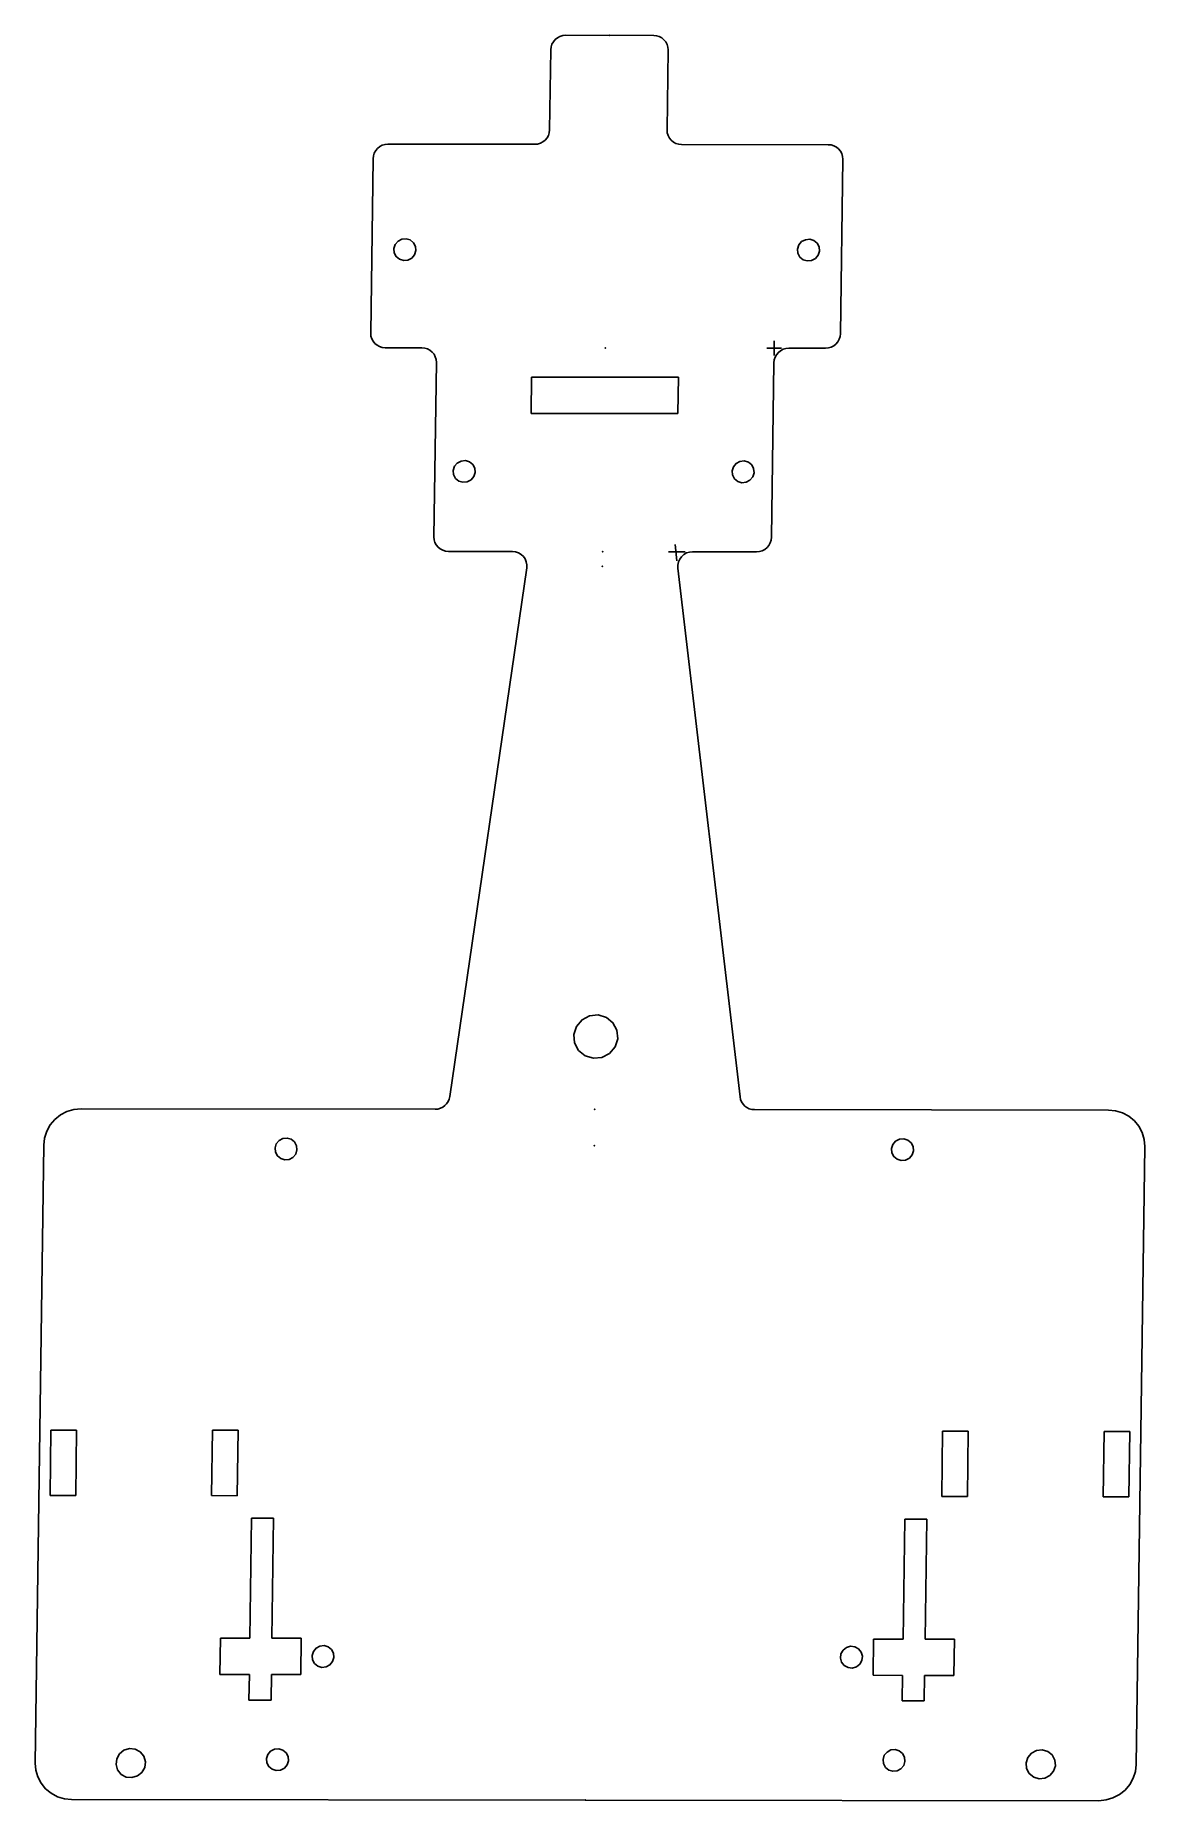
# Model space of a CAD drawing. Header units: millimetres. Extents: x -75 to 76, y 0 to 240.
import ezdxf

# ---------------------------------------------------------------- set-up
doc = ezdxf.new("R2010")
doc.units = ezdxf.units.MM
doc.header["$PDSIZE"] = -1

msp = doc.modelspace()

# ---------------------------------------------------------------- linework, layer by layer
at = {"color": 7, "linetype": 'Continuous'}
for p, q in [((-4.68, 237.68), (-4.83, 226.82)), ((-2.66, 239.65), (9.3, 239.64)), ((11.27, 237.66), (11.12, 226.8)), ((-26.79, 224.87), (-6.85, 224.85)), ((33.02, 224.8), (13.08, 224.82)), ((13.08, 224.82), (13.08, 224.82)), ((-29.14, 199.2), (-28.81, 222.9)), ((34.66, 199.12), (34.99, 222.82)), ((-27.17, 197.22), (-22.19, 197.22)), ((26.66, 197.16), (24.66, 197.16)), ((25.65, 196.17), (25.67, 198.15)), ((27.65, 197.16), (32.64, 197.15)), ((-20.55, 171.54), (-20.22, 195.24)), ((25.3, 171.49), (25.63, 195.18)), ((-7.29, 193.25), (-7.36, 188.31)), ((-7.29, 193.25), (12.65, 193.22)), ((12.65, 193.22), (12.58, 188.29)), ((-7.36, 188.31), (12.58, 188.29)), ((12.46, 168.28), (12.2, 170.51)), ((-18.59, 169.56), (-9.89, 169.55)), ((13.59, 169.52), (11.32, 169.53)), ((14.59, 169.52), (23.28, 169.51)), ((-18.39, 95.53), (-7.94, 167.32)), ((21.03, 95.48), (12.58, 167.3)), ((-20.39, 93.81), (-68.48, 93.87)), ((22.99, 93.76), (71.08, 93.7)), ((-74.7, 5.03), (-73.54, 88.94)), ((74.83, 4.85), (76, 88.76)), ((-72.58, 50.25), (-72.7, 41.36)), ((-69.09, 50.25), (-72.58, 50.25)), ((-69.21, 41.36), (-69.09, 50.25)), ((-50.64, 50.22), (-50.77, 41.34)), ((-47.16, 50.22), (-50.64, 50.22)), ((-47.28, 41.33), (-47.16, 50.22)), ((48.42, 41.21), (48.55, 50.1)), ((48.55, 50.1), (52.03, 50.1)), ((52.03, 50.1), (51.91, 41.21)), ((70.35, 41.19), (70.48, 50.07)), ((70.48, 50.07), (73.97, 50.07)), ((73.97, 50.07), (73.84, 41.18)), ((-69.21, 41.36), (-72.7, 41.36)), ((-47.28, 41.33), (-50.77, 41.34)), ((48.42, 41.21), (51.91, 41.21)), ((70.35, 41.19), (73.84, 41.18)), ((-45.55, 21.98), (-45.33, 38.27)), ((-45.33, 38.27), (-42.34, 38.27)), ((-42.56, 21.97), (-42.34, 38.27)), ((43.17, 21.87), (43.4, 38.16)), ((46.39, 38.16), (43.4, 38.16)), ((46.16, 21.86), (46.39, 38.16)), ((-49.61, 17.04), (-49.54, 21.98)), ((-49.54, 21.98), (-45.55, 21.98)), ((-42.56, 21.97), (-38.57, 21.97)), ((-38.57, 21.97), (-38.64, 17.03)), ((39.18, 21.87), (39.11, 16.94)), ((43.17, 21.87), (39.18, 21.87)), ((50.15, 21.86), (46.16, 21.86)), ((50.08, 16.92), (50.15, 21.86)), ((-45.62, 17.04), (-49.61, 17.04)), ((-45.67, 13.58), (-45.62, 17.04)), ((-42.68, 13.58), (-42.63, 17.04)), ((-38.64, 17.03), (-42.63, 17.04)), ((39.11, 16.94), (43.1, 16.93)), ((43.05, 13.47), (43.1, 16.93)), ((46.04, 13.47), (46.09, 16.93)), ((46.09, 16.93), (50.08, 16.92)), ((-45.67, 13.58), (-42.68, 13.58)), ((46.04, 13.47), (43.05, 13.47)), ((-69.78, 0.09), (69.78, -0.09))]:
    msp.add_line(p, q, dxfattribs=at)
at = {"color": 7, "linetype": 'Continuous', "flags": 128}
for points in [[(-2.66, 239.65), (-3.05, 239.61), (-3.43, 239.5), (-3.77, 239.32), (-4.08, 239.08), (-4.33, 238.78), (-4.52, 238.44), (-4.64, 238.07), (-4.68, 237.68)], [(9.3, 239.64), (9.69, 239.6), (10.06, 239.49), (10.4, 239.3), (10.7, 239.06), (10.95, 238.76), (11.13, 238.42), (11.23, 238.05), (11.27, 237.66)], [(-4.83, 226.82), (-4.88, 226.43), (-5, 226.06), (-5.18, 225.72), (-5.44, 225.42), (-5.74, 225.18), (-6.09, 225), (-6.46, 224.88), (-6.85, 224.85)], [(13.08, 224.82), (12.7, 224.86), (12.32, 224.97), (11.98, 225.16), (11.68, 225.4), (11.44, 225.7), (11.26, 226.04), (11.15, 226.41), (11.12, 226.8)], [(-28.81, 222.9), (-28.77, 223.28), (-28.65, 223.65), (-28.46, 223.99), (-28.21, 224.29), (-27.9, 224.54), (-27.56, 224.72), (-27.18, 224.83), (-26.79, 224.87)], [(34.99, 222.82), (34.95, 223.2), (34.85, 223.58), (34.67, 223.92), (34.42, 224.22), (34.12, 224.46), (33.78, 224.65), (33.41, 224.76), (33.02, 224.8)], [(-23.06, 210.98), (-23.33, 211.49), (-23.78, 211.86), (-24.33, 212.02), (-24.92, 211.97), (-25.43, 211.69), (-25.81, 211.25), (-25.98, 210.69), (-25.93, 210.12), (-25.66, 209.61), (-25.22, 209.24), (-24.66, 209.08), (-24.08, 209.13), (-23.56, 209.41), (-23.19, 209.85), (-23.01, 210.41), (-23.06, 210.98)], [(31.77, 210.91), (31.5, 211.42), (31.05, 211.79), (30.49, 211.96), (29.91, 211.9), (29.4, 211.63), (29.02, 211.18), (28.84, 210.63), (28.89, 210.05), (29.16, 209.54), (29.61, 209.18), (30.17, 209.01), (30.75, 209.07), (31.27, 209.34), (31.64, 209.79), (31.82, 210.34), (31.77, 210.91)], [(-27.17, 197.22), (-27.56, 197.26), (-27.94, 197.37), (-28.28, 197.56), (-28.58, 197.8), (-28.82, 198.1), (-29, 198.44), (-29.11, 198.81), (-29.14, 199.2)], [(32.64, 197.15), (33.03, 197.19), (33.4, 197.3), (33.75, 197.48), (34.06, 197.73), (34.31, 198.03), (34.5, 198.37), (34.62, 198.74), (34.66, 199.12)], [(-20.22, 195.24), (-20.26, 195.62), (-20.37, 196), (-20.54, 196.34), (-20.79, 196.64), (-21.09, 196.88), (-21.43, 197.07), (-21.8, 197.18), (-22.19, 197.22)], [(27.65, 197.16), (27.26, 197.12), (26.89, 197.01), (26.54, 196.82), (26.24, 196.58), (25.98, 196.28), (25.8, 195.94), (25.68, 195.57), (25.63, 195.18)], [(-15.01, 180.85), (-15.27, 181.36), (-15.72, 181.73), (-16.28, 181.9), (-16.86, 181.84), (-17.38, 181.57), (-17.75, 181.12), (-17.93, 180.57), (-17.88, 179.99), (-17.61, 179.48), (-17.16, 179.12), (-16.61, 178.95), (-16.02, 179.01), (-15.51, 179.28), (-15.13, 179.73), (-14.96, 180.28), (-15.01, 180.85)], [(22.88, 180.81), (22.61, 181.32), (22.16, 181.68), (21.6, 181.85), (21.02, 181.79), (20.5, 181.52), (20.13, 181.07), (19.95, 180.52), (20, 179.95), (20.27, 179.44), (20.72, 179.07), (21.28, 178.9), (21.86, 178.96), (22.38, 179.23), (22.75, 179.68), (22.93, 180.23), (22.88, 180.81)], [(-18.59, 169.56), (-18.97, 169.6), (-19.35, 169.72), (-19.69, 169.9), (-19.99, 170.14), (-20.23, 170.44), (-20.41, 170.79), (-20.52, 171.16), (-20.55, 171.54)], [(23.28, 169.51), (23.67, 169.55), (24.05, 169.66), (24.4, 169.84), (24.7, 170.09), (24.95, 170.39), (25.14, 170.73), (25.26, 171.1), (25.3, 171.49)], [(-7.94, 167.32), (-7.93, 167.74), (-8, 168.15), (-8.16, 168.54), (-8.4, 168.88), (-8.71, 169.16), (-9.07, 169.38), (-9.47, 169.51), (-9.89, 169.55)], [(12.58, 167.3), (12.58, 167.71), (12.66, 168.13), (12.83, 168.51), (13.08, 168.85), (13.4, 169.14), (13.76, 169.35), (14.17, 169.48), (14.59, 169.52)], [(4.31, 104.54), (3.77, 105.56), (2.88, 106.29), (1.76, 106.63), (0.6, 106.51), (-0.43, 105.97), (-1.18, 105.07), (-1.54, 103.97), (-1.44, 102.82), (-0.9, 101.8), (0, 101.06), (1.11, 100.73), (2.27, 100.84), (3.31, 101.39), (4.06, 102.28), (4.41, 103.39), (4.31, 104.54)], [(-73.54, 88.94), (-73.43, 89.9), (-73.13, 90.83), (-72.66, 91.68), (-72.03, 92.43), (-71.26, 93.04), (-70.4, 93.5), (-69.46, 93.78), (-68.48, 93.87)], [(-20.39, 93.81), (-20.03, 93.84), (-19.68, 93.94), (-19.36, 94.09), (-19.07, 94.3), (-18.82, 94.56), (-18.62, 94.86), (-18.47, 95.18), (-18.39, 95.53)], [(22.99, 93.76), (22.63, 93.79), (22.29, 93.89), (21.97, 94.04), (21.68, 94.25), (21.44, 94.51), (21.24, 94.81), (21.11, 95.13), (21.03, 95.48)], [(76, 88.76), (75.91, 89.72), (75.64, 90.65), (75.2, 91.5), (74.59, 92.25), (73.84, 92.86), (72.98, 93.32), (72.05, 93.6), (71.08, 93.7)], [(-39.21, 88.86), (-39.16, 88.28), (-39.33, 87.73), (-39.71, 87.28), (-40.23, 87.01), (-40.81, 86.95), (-41.36, 87.12), (-41.81, 87.48), (-42.08, 87.99), (-42.13, 88.57), (-41.96, 89.12), (-41.58, 89.57), (-41.06, 89.84), (-40.48, 89.9), (-39.92, 89.73), (-39.48, 89.37), (-39.21, 88.86)], [(44.53, 88.75), (44.26, 89.26), (43.81, 89.63), (43.26, 89.8), (42.68, 89.74), (42.16, 89.47), (41.78, 89.02), (41.61, 88.47), (41.66, 87.89), (41.93, 87.38), (42.37, 87.02), (42.93, 86.85), (43.51, 86.9), (44.03, 87.18), (44.4, 87.62), (44.58, 88.18), (44.53, 88.75)], [(-34.18, 19.93), (-34.45, 20.44), (-34.9, 20.8), (-35.45, 20.97), (-36.04, 20.91), (-36.55, 20.64), (-36.93, 20.19), (-37.1, 19.64), (-37.05, 19.06), (-36.79, 18.56), (-36.34, 18.19), (-35.78, 18.02), (-35.2, 18.08), (-34.68, 18.35), (-34.31, 18.8), (-34.13, 19.35), (-34.18, 19.93)], [(34.73, 19.84), (35.02, 20.35), (35.47, 20.72), (36.03, 20.88), (36.61, 20.82), (37.12, 20.55), (37.49, 20.1), (37.65, 19.55), (37.58, 18.97), (37.3, 18.46), (36.84, 18.1), (36.28, 17.93), (35.7, 17.99), (35.19, 18.27), (34.83, 18.71), (34.67, 19.27), (34.73, 19.84)], [(-69.78, 0.09), (-70.75, 0.18), (-71.68, 0.46), (-72.54, 0.92), (-73.29, 1.54), (-73.9, 2.29), (-74.34, 3.14), (-74.62, 4.07), (-74.7, 5.03)], [(-63.64, 5.59), (-63.26, 6.27), (-62.65, 6.76), (-61.9, 6.98), (-61.13, 6.9), (-60.45, 6.54), (-59.97, 5.94), (-59.75, 5.2), (-59.84, 4.43), (-60.22, 3.76), (-60.83, 3.27), (-61.57, 3.05), (-62.35, 3.13), (-63.03, 3.49), (-63.51, 4.09), (-63.73, 4.83), (-63.64, 5.59)], [(-40.36, 5.91), (-40.31, 5.34), (-40.48, 4.79), (-40.86, 4.34), (-41.38, 4.07), (-41.96, 4.01), (-42.51, 4.18), (-42.96, 4.54), (-43.23, 5.05), (-43.28, 5.63), (-43.1, 6.18), (-42.73, 6.63), (-42.21, 6.9), (-41.63, 6.96), (-41.07, 6.79), (-40.63, 6.42), (-40.36, 5.91)], [(43.38, 5.81), (43.11, 6.32), (42.66, 6.69), (42.11, 6.85), (41.53, 6.8), (41.01, 6.52), (40.63, 6.08), (40.46, 5.52), (40.51, 4.95), (40.78, 4.44), (41.22, 4.07), (41.78, 3.91), (42.36, 3.96), (42.88, 4.24), (43.26, 4.68), (43.43, 5.24), (43.38, 5.81)], [(63.79, 5.44), (63.43, 6.12), (62.84, 6.6), (62.09, 6.83), (61.32, 6.75), (60.63, 6.39), (60.13, 5.79), (59.89, 5.05), (59.96, 4.29), (60.32, 3.61), (60.92, 3.12), (61.66, 2.9), (62.43, 2.97), (63.12, 3.34), (63.62, 3.93), (63.86, 4.67), (63.79, 5.44)], [(74.83, 4.85), (74.73, 3.88), (74.43, 2.96), (73.96, 2.1), (73.33, 1.36), (72.56, 0.74), (71.69, 0.29), (70.76, 0.01), (69.78, -0.09)]]:
    msp.add_lwpolyline(points, dxfattribs=at)
at = {"color": 7, "linetype": 'Continuous'}
for p in [(3.32, 239.64), (2.73, 197.19), (2.35, 169.54), (2.35, 169.54), (2.32, 167.56), (1.3, 93.79), (1.3, 93.79), (1.23, 88.87), (0, 0), (0, 0), (0, 0)]:
    msp.add_point(p, dxfattribs=at)

doc.saveas('drawing.dxf')
